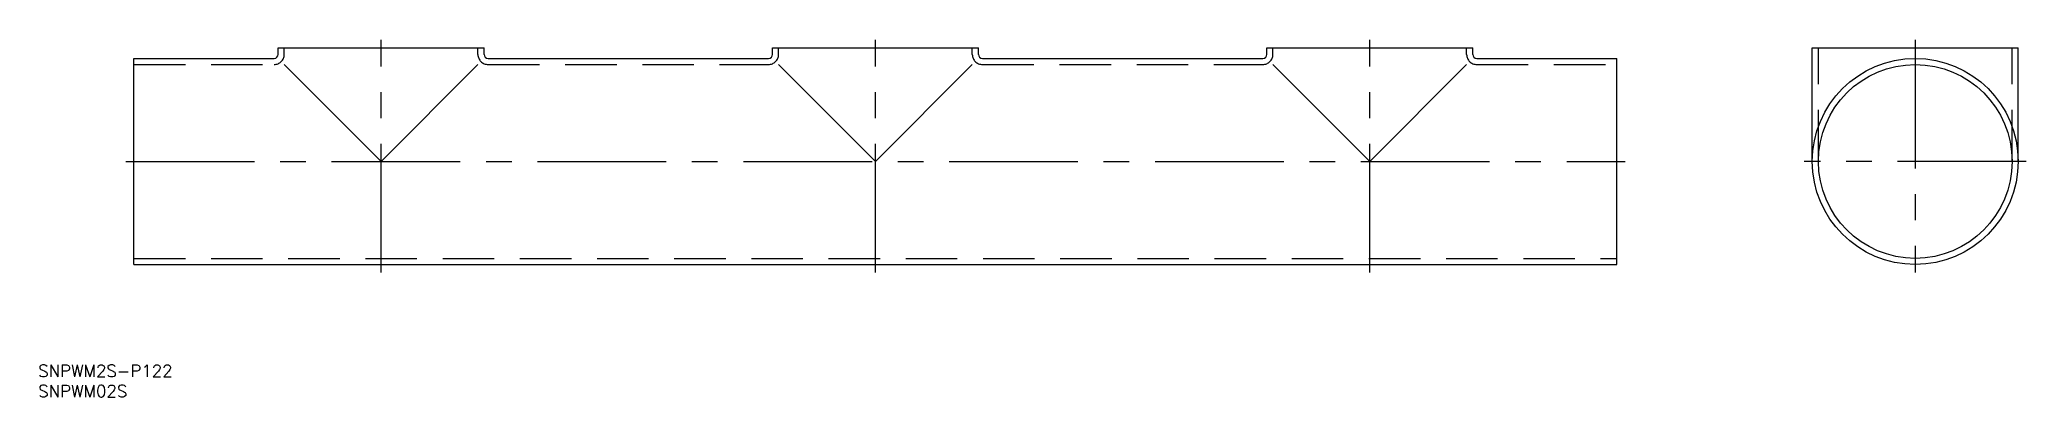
# Model space of a CAD drawing. Extents: x -463 to 27, y -58 to 30.
import ezdxf

# ---------------------------------------------------------------- set-up
doc = ezdxf.new("R2010")
doc.units = 0
doc.linetypes.add('CENTER', pattern=[50.8, 31.75, -6.35, 6.35, -6.35])
doc.linetypes.add('DASHED', pattern=[19.05, 12.7, -6.35])
doc.layers.get('0').update_dxf_attribs({"linetype": 'CONTINUOUS'})
doc.layers.add('CENTER', color=1, linetype='CENTER')
doc.styles.get("Standard").update_dxf_attribs({"font": 'txt.shx', "height": 3, "bigfont": 'bigfont.shx'})

# ---------------------------------------------------------------- blocks, each defined once
blk = doc.blocks.new('*U8')
at = {"color": 7, "linetype": 'CONTINUOUS'}
blk.add_text('SNPWM2S-P122', height=3, dxfattribs=at).set_placement((-463.24, -53.14))
blk = doc.blocks.new('*U9')
at = {"color": 7, "linetype": 'CONTINUOUS'}
blk.add_text('SNPWM02S', height=3, dxfattribs=at).set_placement((-463.24, -58.14))

msp = doc.modelspace()

# ---------------------------------------------------------------- linework, layer by layer
at = {"color": 7, "linetype": 'CONTINUOUS'}
for p, q in [((-439.61, 25.4), (-405.01, 25.4)), ((-439.61, -25.4), (-439.61, 25.4)), ((-404.01, 28), (-353.21, 28)), ((-404.01, 26.4), (-404.01, 28)), ((-353.21, 26.4), (-353.21, 28)), ((-352.21, 25.4), (-283.01, 25.4)), ((-282.01, 28), (-231.21, 28)), ((-282.01, 26.4), (-282.01, 28)), ((-231.21, 26.4), (-231.21, 28)), ((-230.21, 25.4), (-161.01, 25.4)), ((-160.01, 28), (-109.21, 28)), ((-160.01, 26.4), (-160.01, 28)), ((-109.21, 26.4), (-109.21, 28)), ((-108.21, 25.4), (-73.61, 25.4)), ((-73.61, -25.4), (-73.61, 25.4)), ((-25.4, 28), (25.4, 28)), ((-25.4, 0), (-25.4, 28)), ((25.4, 0), (25.4, 28)), ((-402.51, 23.9), (-378.61, 0)), ((-354.71, 23.9), (-378.61, 0)), ((-280.51, 23.9), (-256.61, 0)), ((-232.71, 23.9), (-256.61, 0)), ((-158.51, 23.9), (-134.61, 0)), ((-110.71, 23.9), (-134.61, 0)), ((-439.61, -25.4), (-73.61, -25.4))]:
    msp.add_line(p, q, dxfattribs=at)
at = {"color": 3, "linetype": 'DASHED'}
for p, q in [((-402.51, 26.4), (-402.51, 28)), ((-354.71, 26.4), (-354.71, 28)), ((-280.51, 26.4), (-280.51, 28)), ((-232.71, 26.4), (-232.71, 28)), ((-158.51, 26.4), (-158.51, 28)), ((-110.71, 26.4), (-110.71, 28)), ((-23.9, 0), (-23.9, 28)), ((23.9, 0), (23.9, 28)), ((-439.61, 23.9), (-405.01, 23.9)), ((-352.21, 23.9), (-283.01, 23.9)), ((-230.21, 23.9), (-161.01, 23.9)), ((-108.21, 23.9), (-73.61, 23.9)), ((-439.61, -23.9), (-73.61, -23.9))]:
    msp.add_line(p, q, dxfattribs=at)
at = {"color": 7, "linetype": 'CONTINUOUS'}
for radius in [25.4, 23.9]:
    msp.add_circle((0, 0), radius, dxfattribs=at)
for centre, start, end in [((-405.01, 26.4), 270, 0), ((-352.21, 26.4), 180, 270), ((-283.01, 26.4), 270, 0), ((-230.21, 26.4), 180, 270), ((-161.01, 26.4), 270, 0), ((-108.21, 26.4), 180, 270)]:
    msp.add_arc(centre, 1, start, end, dxfattribs=at)
at = {"color": 3, "linetype": 'DASHED'}
for centre, start, end in [((-405.01, 26.4), 270, 0), ((-352.21, 26.4), 180, 270), ((-283.01, 26.4), 270, 0), ((-230.21, 26.4), 180, 270), ((-161.01, 26.4), 270, 0), ((-108.21, 26.4), 180, 270)]:
    msp.add_arc(centre, 2.5, start, end, dxfattribs=at)
at = {"layer": 'CENTER', "color": 1, "linetype": 'CENTER'}
for p, q in [((-378.61, -27.4), (-378.61, 30)), ((-256.61, -27.4), (-256.61, 30)), ((-134.61, -27.4), (-134.61, 30)), ((0, 30), (0, -27.4)), ((-441.61, 0), (-71.61, 0)), ((27.4, 0), (-27.4, 0))]:
    msp.add_line(p, q, dxfattribs=at)

# ---------------------------------------------------------------- block references
at = {"color": 7, "linetype": 'CONTINUOUS'}
for name in ['*U8', '*U9']:
    msp.add_blockref(name, (0, 0), dxfattribs=at)

doc.saveas('drawing.dxf')
